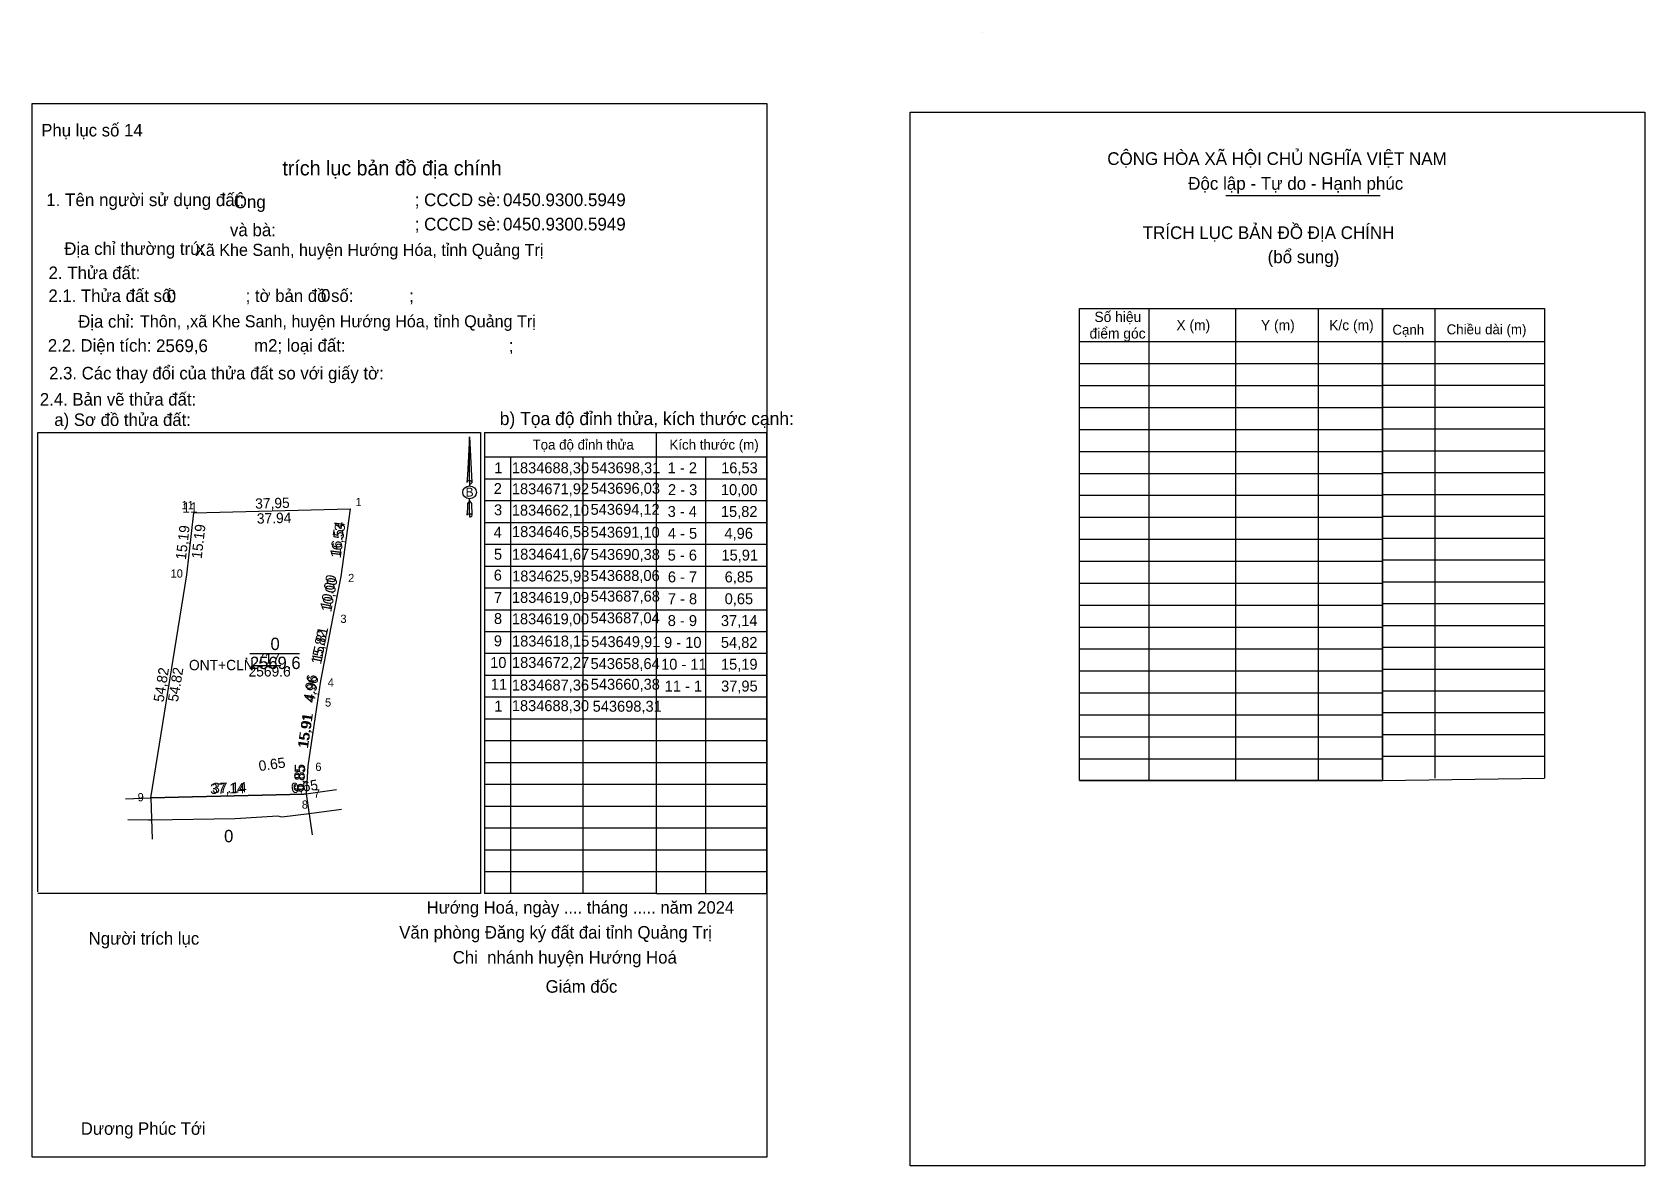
# Model space of a CAD drawing. Extents: x 543621 to 544013, y 1834529 to 1834804.
import ezdxf

# ---------------------------------------------------------------- set-up
doc = ezdxf.new("R2010")
doc.units = 0
for name, color, linetype in [('Level 1', 7, 'Continuous'), ('Level 10', 7, 'Continuous'), ('Level 13', 7, 'Continuous'), ('Level 23', 7, 'Continuous'), ('Level 27', 7, 'Continuous'), ('Level 3', 7, 'Continuous'), ('Level 36', 7, 'Continuous'), ('Level 40', 7, 'Continuous'), ('Level 42', 7, 'Continuous'), ('Level 49', 7, 'Continuous'), ('Level 52', 7, 'Continuous'), ('Level 53', 7, 'Continuous'), ('Level 6', 7, 'Continuous'), ('Level 63', 7, 'Continuous'), ('Level 9', 7, 'Continuous')]:
    doc.layers.add(name, color=color, linetype=linetype)

msp = doc.modelspace()

# ---------------------------------------------------------------- linework, layer by layer
at = {"layer": 'Level 1'}
for p, q in [((543851.74, 1834804.02), (543851.74, 1834804.02)), ((543910.88, 1834764.36), (543948.38, 1834764.36)), ((543961.67, 1834736.93), (543961.67, 1834622.93)), ((543948.96, 1834728.91), (543988.26, 1834728.91)), ((543948.96, 1834723.61), (543988.26, 1834723.61)), ((543948.96, 1834718.31), (543988.26, 1834718.31)), ((543948.96, 1834713.01), (543988.26, 1834713.01)), ((543948.96, 1834707.71), (543988.26, 1834707.71)), ((543772.71, 1834594.93), (543772.71, 1834706.84)), ((543772.71, 1834706.84), (543799.41, 1834706.84)), ((543799.41, 1834706.84), (543799.41, 1834594.93)), ((543731.11, 1834700.92), (543799.41, 1834700.92)), ((543784.58, 1834700.92), (543784.58, 1834594.93)), ((543948.96, 1834702.41), (543988.26, 1834702.41)), ((543730.97, 1834695.62), (543799.41, 1834695.62)), ((543948.96, 1834697.12), (543988.26, 1834697.12)), ((543948.96, 1834691.82), (543988.26, 1834691.82)), ((543730.97, 1834690.32), (543799.41, 1834690.32)), ((543730.97, 1834685.02), (543799.41, 1834685.02)), ((543948.96, 1834686.52), (543988.26, 1834686.52)), ((543730.97, 1834679.72), (543799.41, 1834679.72)), ((543948.96, 1834681.22), (543988.26, 1834681.22)), ((543948.96, 1834675.92), (543988.26, 1834675.92)), ((543730.97, 1834674.42), (543799.41, 1834674.42)), ((543730.97, 1834669.12), (543799.41, 1834669.12)), ((543948.96, 1834670.62), (543988.26, 1834670.62)), ((543948.96, 1834665.32), (543988.26, 1834665.32)), ((543730.97, 1834663.82), (543799.41, 1834663.82)), ((543730.97, 1834658.53), (543799.41, 1834658.53)), ((543948.96, 1834660.02), (543988.26, 1834660.02)), ((543730.97, 1834653.23), (543799.41, 1834653.23)), ((543948.96, 1834654.72), (543988.26, 1834654.72)), ((543948.96, 1834649.42), (543988.26, 1834649.42)), ((543730.97, 1834647.93), (543799.41, 1834647.93)), ((543730.97, 1834642.63), (543799.41, 1834642.63)), ((543948.96, 1834644.12), (543988.26, 1834644.12)), ((543730.97, 1834637.33), (543799.41, 1834637.33)), ((543948.96, 1834638.82), (543988.26, 1834638.82)), ((543948.96, 1834633.52), (543988.26, 1834633.52)), ((543730.97, 1834632.03), (543799.41, 1834632.03)), ((543730.97, 1834626.73), (543799.41, 1834626.73)), ((543948.96, 1834628.23), (543988.26, 1834628.23)), ((543730.97, 1834621.43), (543799.41, 1834621.43)), ((543948.96, 1834622.35), (543988.26, 1834622.93)), ((543730.97, 1834616.13), (543799.41, 1834616.13)), ((543730.97, 1834610.83), (543799.41, 1834610.83)), ((543730.97, 1834605.53), (543799.41, 1834605.53)), ((543730.97, 1834600.23), (543799.41, 1834600.23)), ((543772.71, 1834594.93), (543799.41, 1834594.93))]:
    msp.add_line(p, q, dxfattribs=at)
msp.add_lwpolyline([(543948.96, 1834622.93), (543948.96, 1834736.93), (543988.26, 1834736.93), (543988.26, 1834622.93)], dxfattribs=at)
at = {"layer": 'Level 10'}
msp.add_lwpolyline([(543649.91, 1834618.15), (543658.64, 1834672.27), (543660.38, 1834687.36), (543698.31, 1834688.3), (543696.03, 1834671.92), (543694.12, 1834662.1), (543691.1, 1834646.58), (543690.38, 1834641.67), (543688.06, 1834625.93), (543687.68, 1834619.09), (543687.04, 1834619)], close=True, dxfattribs=at)
at = {"layer": 'Level 13'}
for points in [[(543621.15, 1834786.72), (543799.51, 1834786.72), (543799.51, 1834530.93), (543621.15, 1834530.93)], [(543834.23, 1834784.6), (544012.59, 1834784.6), (544012.59, 1834528.81), (543834.23, 1834528.81)]]:
    msp.add_lwpolyline(points, close=True, dxfattribs=at)
at = {"layer": 'Level 23'}
for points in [[(543643.8, 1834617.93), (543649.91, 1834618.15), (543687.04, 1834619), (543687.68, 1834619.09), (543694.98, 1834620.14)], [(543644.35, 1834612.86), (543649.4, 1834612.81), (543650.1, 1834612.82), (543670.38, 1834613.14), (543680.75, 1834613.76), (543681.75, 1834613.52), (543688.36, 1834614.36), (543696.19, 1834615.35)]]:
    msp.add_lwpolyline(points, dxfattribs=at)
at = {"layer": 'Level 27'}
for p, q in [((543649.91, 1834618.15), (543650.27, 1834608.14)), ((543687.68, 1834619.09), (543689.11, 1834609.17))]:
    msp.add_line(p, q, dxfattribs=at)
at = {"layer": 'Level 3'}
for p, q in [((543851.74, 1834804.02), (543851.74, 1834804.02)), ((543622.52, 1834706.84), (543729.97, 1834706.84)), ((543622.52, 1834595.33), (543622.52, 1834706.84)), ((543729.97, 1834706.84), (543729.97, 1834594.93)), ((543730.97, 1834706.84), (543730.97, 1834594.93)), ((543730.97, 1834706.84), (543772.71, 1834706.84)), ((543737.28, 1834700.92), (543737.28, 1834594.93)), ((543754.82, 1834700.92), (543754.82, 1834594.93)), ((543729.97, 1834594.93), (543622.52, 1834594.93)), ((543772.71, 1834594.93), (543730.97, 1834594.93))]:
    msp.add_line(p, q, dxfattribs=at)
at = {"layer": 'Level 40'}
for p, q in [((543727.31, 1834705.81), (543726.8, 1834696.47)), ((543727.31, 1834705.81), (543727.87, 1834694.74)), ((543727.31, 1834705.81), (543727.87, 1834694.74)), ((543727.31, 1834695.11), (543727.31, 1834705.81)), ((543727.31, 1834705.81), (543727.87, 1834694.74)), ((543726.8, 1834696.47), (543726.68, 1834694.74)), ((543727.31, 1834695.11), (543727.31, 1834694.7)), ((543727.31, 1834694.7), (543727.31, 1834694.38)), ((543727.31, 1834694.38), (543727.31, 1834693.96)), ((543727.31, 1834694.38), (543727.31, 1834693.96)), ((543727.31, 1834694.38), (543727.31, 1834693.96)), ((543727.87, 1834694.74), (543727.87, 1834694.74)), ((543726.8, 1834688.49), (543726.68, 1834686.74)), ((543726.83, 1834689.61), (543726.8, 1834688.49)), ((543727.31, 1834690.24), (543726.83, 1834689.61)), ((543727.31, 1834690.24), (543727.31, 1834690.73)), ((543727.31, 1834690.24), (543727.31, 1834690.73)), ((543727.31, 1834690.24), (543727.31, 1834690.73)), ((543727.31, 1834690.24), (543727.75, 1834689.61)), ((543727.31, 1834690.24), (543727.75, 1834689.61)), ((543727.31, 1834690.24), (543727.75, 1834689.61)), ((543727.31, 1834687.12), (543727.31, 1834690.24)), ((543727.75, 1834689.61), (543727.87, 1834686.74)), ((543727.75, 1834689.61), (543727.87, 1834686.74)), ((543727.75, 1834689.61), (543727.87, 1834686.74)), ((543727.31, 1834687.12), (543727.31, 1834686.67)), ((543727.31, 1834686.67), (543727.31, 1834686.37)), ((543727.87, 1834686.74), (543727.87, 1834686.74))]:
    msp.add_line(p, q, dxfattribs=at)
msp.add_ellipse((543727.31, 1834692.31), major_axis=(1.65, 0), ratio=0.952727, dxfattribs=at)
for centre, start_param, end_param in [((543727.31, 1834694.73), 1.570796, 3.074452), ((543727.31, 1834694.73), 0.067141, 1.570796), ((543727.31, 1834694.73), 4.712389, 6.283185), ((543727.31, 1834686.71), 2.491069, 3.074278), ((543727.31, 1834686.71), 1.570796, 2.491069), ((543727.31, 1834686.71), 0.067141, 1.570796), ((543727.31, 1834686.71), 4.712389, 6.283185)]:
    msp.add_ellipse(centre, major_axis=(0.604, 0), ratio=0.614131, start_param=start_param, end_param=end_param, dxfattribs=at)
at = {"layer": 'Level 53'}
for p, q in [((543621.15, 1834786.72), (543621.15, 1834786.72)), ((543799.51, 1834530.93), (543799.51, 1834530.93))]:
    msp.add_line(p, q, dxfattribs=at)
at = {"layer": 'Level 63'}
for p, q in [((543892.24, 1834736.93), (543892.24, 1834622.35)), ((543913.28, 1834736.93), (543913.28, 1834622.35)), ((543933.32, 1834736.93), (543933.32, 1834622.35)), ((543875.4, 1834728.91), (543948.96, 1834728.91)), ((543875.4, 1834723.58), (543948.96, 1834723.58)), ((543875.4, 1834718.25), (543948.96, 1834718.25)), ((543875.4, 1834712.92), (543948.96, 1834712.92)), ((543875.4, 1834707.59), (543948.96, 1834707.59)), ((543875.4, 1834702.26), (543948.96, 1834702.26)), ((543875.4, 1834696.92), (543948.96, 1834696.92)), ((543875.4, 1834691.59), (543948.96, 1834691.59)), ((543875.4, 1834686.26), (543948.96, 1834686.26)), ((543875.4, 1834680.93), (543948.96, 1834680.93)), ((543875.4, 1834675.6), (543948.96, 1834675.6)), ((543875.4, 1834670.27), (543948.96, 1834670.27)), ((543875.4, 1834664.94), (543948.96, 1834664.94)), ((543875.4, 1834659.61), (543948.96, 1834659.61)), ((543875.4, 1834654.28), (543948.96, 1834654.28)), ((543674.55, 1834650.24), (543681.49, 1834650.26)), ((543875.4, 1834648.94), (543948.96, 1834648.94)), ((543875.4, 1834643.61), (543948.96, 1834643.61)), ((543875.4, 1834638.28), (543948.96, 1834638.28)), ((543875.4, 1834632.95), (543948.96, 1834632.95)), ((543875.4, 1834627.65), (543948.96, 1834627.65)), ((543875.4, 1834622.35), (543948.96, 1834622.35))]:
    msp.add_line(p, q, dxfattribs=at)
msp.add_lwpolyline([(543875.4, 1834736.93), (543948.96, 1834736.93), (543948.96, 1834622.35), (543875.4, 1834622.35)], close=True, dxfattribs=at)
at = {"layer": 'Level 9'}
msp.add_line((543673.98, 1834653.22), (543686.04, 1834653.22), dxfattribs=at)

# ---------------------------------------------------------------- texts
at = {"layer": 'Level 1'}
for s, height, p in [('Phụ lục số 14', 3.0384, (543623.33, 1834778.72)), ('CỘNG HÒA XÃ HỘI CHỦ NGHĨA VIỆT NAM', 3.0807, (543882.12, 1834771.8)), ('Độc lập - Tự do - Hạnh phúc', 3.0807, (543901.76, 1834765.78)), ('1. Tên người sử dụng đất:', 3.0798, (543624.54, 1834761.8)), ('Ông', 3.066, (543670.08, 1834761.31)), ('; CCCD sè:', 3.08, (543713.98, 1834761.8)), ('0450.9300.5949 ', 3.0798, (543735.44, 1834761.8)), ('; CCCD sè:', 3.08, (543713.98, 1834755.9)), ('0450.9300.5949 ', 3.0798, (543735.44, 1834755.9)), ('và bà:', 3.066, (543669.14, 1834754.5)), ('TRÍCH LỤC BẢN ĐỒ ĐỊA CHÍNH', 3.0807, (543890.72, 1834753.82)), ('Địa chỉ thường trú:', 3.049, (543628.92, 1834749.96)), ('(bổ sung)', 3.081, (543921.04, 1834747.94)), ('2. Thửa đất:', 3.0555, (543625.11, 1834744.09)), ('2.1. Thửa đất số:               ; tờ bản đồ số:            ;', 3.0384, (543625.07, 1834738.53)), ('Địa chỉ:', 3.038, (543632.31, 1834732.3)), ('Cạnh', 2.413, (543951.34, 1834730.59)), ('Chiều dài (m)', 2.4132, (543964.5, 1834730.68)), ('2.2. Diện tích:                      m2; loại đất:                                   ;', 3.049, (543624.93, 1834726.46)), ('2.3. Các thay đổi của thửa đất so với giấy tờ:', 3.0384, (543625.24, 1834719.73)), ('2.4. Bản vẽ thửa đất: ', 3.0384, (543622.99, 1834713.38)), ('a) Sơ đồ thửa đất: ', 3.0384, (543626.5, 1834708.43)), ('Tọa độ đỉnh thửa', 2.4132, (543742.6, 1834702.69)), ('Kích thước (m)', 2.4132, (543775.83, 1834702.69)), ('717', 2.505, (543675.67, 1834650.71)), ('ONT+CLN', 2.505, (543659.19, 1834649.13)), ('2569.6', 2.505, (543673.65, 1834647.59)), ('Hướng Hoá, ngày .... tháng ..... năm 2024', 3.0071, (543716.91, 1834590.03)), ('Văn phòng Đăng ký đất đai tỉnh Quảng Trị', 3.0384, (543710.24, 1834583.97)), ('Người trích lục', 3.0384, (543634.85, 1834582.49)), (' Chi  nhánh huyện Hướng Hoá', 3.0384, (543722.09, 1834577.9)), (' Giám đốc', 3.043, (543744.64, 1834570.82)), ('Dương Phúc Tới', 3.0257, (543632.94, 1834536.33))]:
    msp.add_text(s, height=height, dxfattribs=at).set_placement(p)
at = {"layer": 'Level 10'}
msp.add_text('b) Tọa độ đỉnh thửa, kích thước cạnh:', height=3.1718, dxfattribs=at).set_placement((543734.63, 1834708.65))
at = {"layer": 'Level 13'}
for s, height, p in [('0', 3.01, (543678.98, 1834654.02)), ('2569,6', 3.006, (543673.99, 1834649.41)), ('.', 3.01, (543672.58, 1834651.72))]:
    msp.add_text(s, height=height, dxfattribs=at).set_placement(p)
at = {"layer": 'Level 36'}
msp.add_text('0', height=3.01, dxfattribs=at).set_placement((543667.72, 1834607.35))
at = {"layer": 'Level 40'}
msp.add_text('B', height=2.16, dxfattribs=at).set_placement((543726.37, 1834691.29))
at = {"layer": 'Level 42'}
msp.add_text(' trích lục bản đồ địa chính', height=3.5647, dxfattribs=at).set_placement((543680.54, 1834769.26))
at = {"layer": 'Level 49'}
for s, rotation, p in [('37,95', 1.4085, (543675.29, 1834688.33)), ('15,19', 83.4286, (543658.44, 1834675.83)), ('16,53', 82.0615, (543696.02, 1834676.22)), ('10,00', 78.9963, (543693.7, 1834663.1)), ('15,82', 78.9963, (543691.24, 1834650.44)), ('54,82', 80.8367, (543653.03, 1834641.27)), ('4,96', 81.6205, (543689.68, 1834641.08)), ('15,91', 81.6205, (543688.05, 1834630)), ('6,85', 86.8202, (543687.1, 1834619.43)), ('37,14', 1.3114, (543664.36, 1834619.08)), ('0,65', 8.1885, (543684.19, 1834619.2))]:
    msp.add_text(s, height=2.505, rotation=rotation, dxfattribs=at).set_placement(p)
at = {"layer": 'Level 52'}
for s, height, p in [('1', 2.65, (543733.33, 1834696.94)), ('1834688,30', 2.654, (543737.57, 1834696.94)), ('543698,31', 2.654, (543756.83, 1834696.94)), ('1 - 2', 2.654, (543775.41, 1834696.94)), ('16,53', 2.654, (543788.39, 1834696.94)), ('2', 2.65, (543733.18, 1834691.91)), ('1834671,92', 2.654, (543737.57, 1834691.85)), ('543696,03', 2.654, (543756.76, 1834691.97)), ('2 - 3', 2.654, (543775.48, 1834691.64)), ('10,00', 2.654, (543788.32, 1834691.64)), ('3', 2.65, (543733.25, 1834686.74)), ('1834662,10', 2.654, (543737.57, 1834686.65)), ('543694,12', 2.654, (543756.69, 1834686.86)), ('3 - 4', 2.654, (543775.4, 1834686.34)), ('15,82', 2.654, (543788.32, 1834686.34)), ('4', 2.65, (543733.18, 1834681.29)), ('1834646,58', 2.654, (543737.61, 1834681.45)), ('543691,10', 2.654, (543756.69, 1834681.3)), ('4 - 5', 2.654, (543775.45, 1834681.04)), ('4,96', 2.654, (543789.19, 1834681.04)), ('5', 2.65, (543733.23, 1834675.96)), ('1834641,67', 2.654, (543737.61, 1834675.96)), ('543690,38', 2.654, (543756.73, 1834675.91)), ('5 - 6', 2.654, (543775.41, 1834675.75)), ('15,91', 2.654, (543788.46, 1834675.75)), ('6', 2.65, (543733.18, 1834670.9)), ('1834625,93', 2.654, (543737.64, 1834670.67)), ('543688,06', 2.654, (543756.69, 1834670.79)), ('6 - 7', 2.654, (543775.45, 1834670.45)), ('6,85', 2.654, (543789.24, 1834670.45)), ('7', 2.65, (543733.23, 1834665.45)), ('1834619,09', 2.654, (543737.59, 1834665.47)), ('543687,68', 2.654, (543756.73, 1834665.79)), ('7 - 8', 2.654, (543775.45, 1834665.15)), ('0,65', 2.654, (543789.24, 1834665.15)), ('8', 2.65, (543733.23, 1834660.34)), ('1834619,00', 2.654, (543737.57, 1834660.27)), ('543687,04', 2.654, (543756.69, 1834660.51)), ('8 - 9', 2.654, (543775.42, 1834659.85)), ('37,14', 2.654, (543788.32, 1834659.85)), ('9', 2.65, (543733.2, 1834654.94)), ('1834618,15', 2.654, (543737.62, 1834654.88)), ('543649,91', 2.654, (543756.83, 1834654.73)), ('9 - 10', 2.654, (543774.53, 1834654.55)), ('54,82', 2.654, (543788.32, 1834654.55)), ('10', 2.654, (543732.31, 1834649.66)), ('1834672,27', 2.654, (543737.61, 1834649.68)), ('543658,64', 2.654, (543756.69, 1834649.4)), ('10 - 11', 2.654, (543773.81, 1834649.25)), ('15,19', 2.654, (543788.34, 1834649.25)), ('11', 2.654, (543732.46, 1834644.38)), ('1834687,36', 2.654, (543737.57, 1834644.2)), ('543660,38', 2.654, (543756.73, 1834644.39)), ('11 - 1', 2.654, (543774.68, 1834643.95)), ('37,95', 2.654, (543788.37, 1834643.95)), ('1', 2.65, (543733.33, 1834639.1)), ('1834688,30', 2.654, (543737.57, 1834639.19)), ('543698,31', 2.654, (543757.19, 1834639.05))]:
    msp.add_text(s, height=height, dxfattribs=at).set_placement(p)
at = {"layer": 'Level 6'}
for s, height, p in [('Xã Khe Sanh, huyện Hướng Hóa, tỉnh Quảng Trị', 2.9258, (543660.67, 1834749.72)), ('0', 3.08, (543653.79, 1834738.43)), ('0', 3.08, (543691.23, 1834738.6)), ('Thôn, ,xã Khe Sanh, huyện Hướng Hóa, tỉnh Quảng Trị', 2.9258, (543647.3, 1834732.38)), ('2569,6', 3.08, (543651.19, 1834726.37)), ('.', 2.49, (543694.11, 1834719.82))]:
    msp.add_text(s, height=height, dxfattribs=at).set_placement(p)
at = {"layer": 'Level 63'}
for s, p in [('Số hiệu', (543879, 1834733.67)), ('điểm góc', (543877.82, 1834729.66)), ('X (m)', (543898.91, 1834731.67)), ('Y (m)', (543919.43, 1834731.67)), ('K/c (m)', (543936, 1834731.67)), (' 11', (543656.66, 1834687.36))]:
    msp.add_text(s, height=2.505, dxfattribs=at).set_placement(p)
for s, rotation, p in [('15.19', 83.4224, (543662.27, 1834676.09)), ('37.94', 1.4196, (543675.7, 1834684.71)), ('16.54', 82.0757, (543695.89, 1834676.76)), ('10.00', 78.9933, (543693.43, 1834663.79)), ('15.81', 78.9886, (543691.42, 1834651.12)), ('54.82', 80.8367, (543656.52, 1834641.33)), ('4.96', 81.6576, (543689.44, 1834641.42)), ('15.91', 81.6153, (543688.08, 1834630.27)), ('0.65', 8.0047, (543676.29, 1834624.61)), ('6.85', 86.8202, (543687.05, 1834619.79)), ('37.14', 1.3114, (543664.84, 1834619.28))]:
    msp.add_text(s, height=2.505, rotation=rotation, dxfattribs=at).set_placement(p)
at = {"layer": 'Level 9'}
for s, height, p in [('11', 2.004, (543657.39, 1834688.21)), ('1', 2, (543699.62, 1834688.96)), ('10', 2.004, (543654.73, 1834671.61)), ('2', 2, (543697.82, 1834670.51)), ('3', 2, (543695.96, 1834660.62)), ('4', 2, (543692.88, 1834645.15)), ('5', 2, (543692.22, 1834640.3)), ('6', 2, (543689.87, 1834624.68)), ('9', 2, (543646.73, 1834617.3)), ('8', 2, (543686.59, 1834615.5)), ('7', 2, (543689.51, 1834618.2))]:
    msp.add_text(s, height=height, dxfattribs=at).set_placement(p)

doc.saveas('drawing.dxf')
